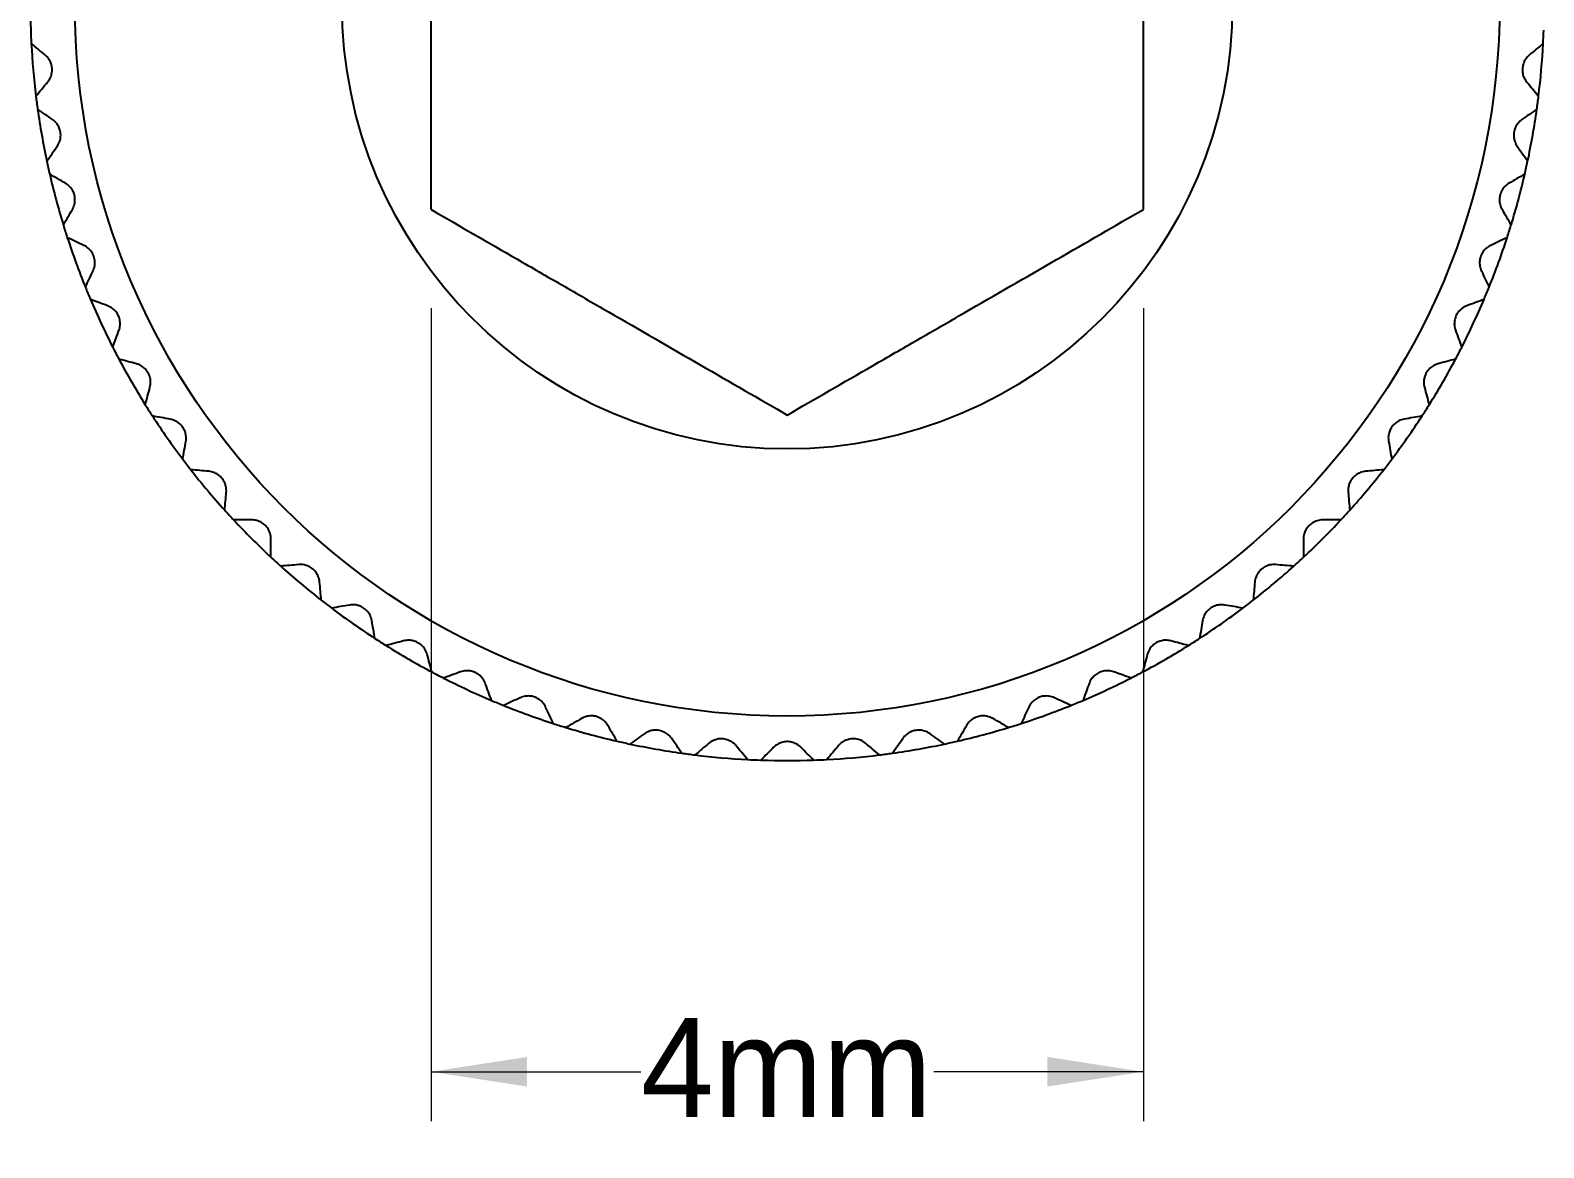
# Model space of a CAD drawing. Header units: millimetres. Extents: x 1.1 to 47.7, y 1.1 to 36.6.
# Drawn here: x 6.43 to 14.92, y 10.35 to 16.63 of the extents above; entities that cross this region are included whole.
import ezdxf

# ---------------------------------------------------------------- set-up
doc = ezdxf.new("R2010")
doc.units = ezdxf.units.MM
doc.header["$LTSCALE"] = 0.17487
doc.linetypes.add('SLD-Solid', pattern=[0])
doc.styles.add('SLDTEXTSTYLE0', font='ARIAL.TTF', dxfattribs={"width": 0.948})
doc.dimstyles.new('SLDDIMSTYLE0', dxfattribs={"dimtxt": 0.538946, "dimasz": 0.538946, "dimexe": 0, "dimexo": 0.0625, "dimgap": 0.134737, "dimtad": 0, "dimtih": 1, "dimtoh": 1, "dimdec": 3, "dimrnd": 1e-09, "dimzin": 12, "dimdsep": 46, "dimtxsty": 'SLDTEXTSTYLE0', "dimsah": 1, "dimcen": 0.09, "dimadec": 0, "dimazin": 3, "dimtfac": 1, "dimtdec": 3, "dimtmove": 0, "dimatfit": 0, "dimfxl": 0, "dimfrac": 2, "dimtolj": 1, "dimtzin": 12, "dimarcsym": 0})

# ---------------------------------------------------------------- blocks, each defined once
blk = doc.blocks.new('_D')
at = {"color": 7, "linetype": 'SLD-Solid', "lineweight": 0}
for p, q in [((8.6761, 15.064), (8.6761, 10.4984)), ((12.6761, 15.064), (12.6761, 10.4984)), ((8.6761, 10.776), (9.8544, 10.776)), ((12.6761, 10.776), (11.4995, 10.776))]:
    blk.add_line(p, q, dxfattribs=at)
at = {"color": 7, "linetype": 'SLD-Solid', "lineweight": 18}
for points in [[(8.6761, 10.776), (9.215, 10.6931), (9.215, 10.859)], [(12.6761, 10.776), (12.1371, 10.859), (12.1371, 10.6931)]]:
    blk.add_solid(points, dxfattribs=at)
at = {"color": 7, "linetype": 'SLD-Solid', "lineweight": 18, "insert": (9.8544, 11.0779), "char_height": 0.55521, "attachment_point": 1, "style": 'SLDTEXTSTYLE0'}
blk.add_mtext('4mm', dxfattribs=at)

msp = doc.modelspace()

# ---------------------------------------------------------------- linework, layer by layer
at = {"color": 7, "linetype": 'SLD-Solid', "lineweight": 25}
for radius in [4, 2.5]:
    msp.add_circle((10.6761, 16.7739), radius, dxfattribs=at)
for start, end in [(178, 182), (182, 183), (357, 358), (183, 187), (353, 357), (187, 188), (352, 353), (188, 192), (348, 352), (192, 193), (347, 348), (193, 197), (343, 347), (197, 198), (342, 343), (198, 202), (338, 342), (202, 203), (337, 338), (203, 207), (333, 337), (207, 208), (332, 333), (208, 212), (328, 332), (212, 213), (213, 217), (323, 327), (327, 328), (217, 218), (322, 323), (218, 222), (318, 322), (222, 223), (223, 227), (313, 317), (317, 318), (227, 228), (228, 232), (308, 312), (312, 313), (232, 233), (233, 237), (303, 307), (307, 308), (237, 238), (302, 303), (238, 242), (298, 302), (242, 243), (297, 298), (243, 247), (293, 297), (247, 248), (248, 252), (288, 292), (292, 293), (252, 253), (253, 257), (283, 287), (287, 288), (257, 258), (258, 262), (278, 282), (282, 283), (262, 263), (263, 267), (267, 268), (268, 272), (272, 273), (273, 277), (277, 278)]:
    msp.add_arc((10.6761, 16.7739), 4.25, start, end, dxfattribs=at)
for points, knots in [([(8.6761, 15.6192), (8.6761, 15.7984), (8.6761, 15.987), (8.6761, 16.3723), (8.6761, 16.5717), (8.6761, 16.9774), (8.6761, 17.175), (8.6761, 17.562), (8.6761, 17.7499), (8.6761, 17.9286)], [0, 0, 0, 0, 0.25, 0.25, 0.5, 0.5, 0.75, 0.75, 1, 1, 1, 1]), ([(12.6761, 15.6192), (12.6761, 15.7984), (12.6761, 15.987), (12.6761, 16.3723), (12.6761, 16.5717), (12.6761, 16.9774), (12.6761, 17.175), (12.6761, 17.562), (12.6761, 17.7499), (12.6761, 17.9286)], [0, 0, 0, 0, 0.25, 0.25, 0.5, 0.5, 0.75, 0.75, 1, 1, 1, 1]), ([(6.5233, 16.334), (6.5297, 16.3417), (6.5355, 16.3508), (6.5399, 16.3611), (6.5434, 16.3693), (6.546, 16.3784), (6.5474, 16.3879), (6.5488, 16.3975), (6.5489, 16.4078), (6.5475, 16.4176), (6.5464, 16.4262), (6.5442, 16.4346), (6.5412, 16.4423), (6.5381, 16.4502), (6.5342, 16.4576), (6.5298, 16.4641), (6.524, 16.4726), (6.5172, 16.4799), (6.51, 16.4859)], [0.0000003188, 0.0000003188, 0.0000003188, 0.0000003188, 0.000037434, 0.000037434, 0.000037434, 0.0000670529, 0.0000670529, 0.0000670529, 0.000096978, 0.000096978, 0.000096978, 0.0001227842, 0.0001227842, 0.0001227842, 0.0001490688, 0.0001490688, 0.0001490688, 0.0001836214, 0.0001836214, 0.0001836214, 0.0001836214]), ([(14.8422, 16.4859), (14.8345, 16.4795), (14.8272, 16.4715), (14.8211, 16.4622), (14.8163, 16.4547), (14.8121, 16.4462), (14.809, 16.4371), (14.806, 16.4279), (14.8041, 16.4178), (14.8037, 16.4078), (14.8034, 16.3992), (14.8041, 16.3905), (14.8057, 16.3824), (14.8073, 16.3741), (14.8099, 16.3662), (14.8132, 16.359), (14.8174, 16.3496), (14.8228, 16.3412), (14.8289, 16.334)], [0.0000003181, 0.0000003181, 0.0000003181, 0.0000003181, 0.0000374338, 0.0000374338, 0.0000374338, 0.0000670526, 0.0000670526, 0.0000670526, 0.0000969776, 0.0000969776, 0.0000969776, 0.0001227839, 0.0001227839, 0.0001227839, 0.0001490685, 0.0001490685, 0.0001490685, 0.0001836207, 0.0001836207, 0.0001836207, 0.0001836207]), ([(6.5774, 15.9738), (6.5832, 15.982), (6.5881, 15.9916), (6.5916, 16.0022), (6.5944, 16.0106), (6.5962, 16.02), (6.5967, 16.0296), (6.5973, 16.0392), (6.5965, 16.0495), (6.5943, 16.0592), (6.5924, 16.0676), (6.5895, 16.0758), (6.5858, 16.0832), (6.5821, 16.0908), (6.5775, 16.0978), (6.5725, 16.1039), (6.566, 16.1119), (6.5586, 16.1186), (6.5509, 16.1239)], [0.000000298, 0.000000298, 0.000000298, 0.000000298, 0.0000374272, 0.0000374272, 0.0000374272, 0.0000670438, 0.0000670438, 0.0000670438, 0.0000969665, 0.0000969665, 0.0000969665, 0.000122772, 0.000122772, 0.000122772, 0.0001490577, 0.0001490577, 0.0001490577, 0.0001836002, 0.0001836002, 0.0001836002, 0.0001836002]), ([(14.8012, 16.1239), (14.793, 16.1182), (14.7851, 16.1109), (14.7782, 16.1021), (14.7727, 16.0951), (14.7678, 16.087), (14.764, 16.0781), (14.7601, 16.0692), (14.7574, 16.0593), (14.7561, 16.0495), (14.755, 16.0409), (14.755, 16.0322), (14.7559, 16.024), (14.7568, 16.0155), (14.7587, 16.0074), (14.7613, 16), (14.7647, 15.9903), (14.7694, 15.9814), (14.7747, 15.9738)], [0.0000002975, 0.0000002975, 0.0000002975, 0.0000002975, 0.000037427, 0.000037427, 0.000037427, 0.0000670436, 0.0000670436, 0.0000670436, 0.0000969662, 0.0000969662, 0.0000969662, 0.0001227717, 0.0001227717, 0.0001227717, 0.0001490574, 0.0001490574, 0.0001490574, 0.0001835997, 0.0001835997, 0.0001835997, 0.0001835997]), ([(6.6627, 15.6196), (6.6678, 15.6283), (6.6719, 15.6382), (6.6744, 15.6491), (6.6764, 15.6578), (6.6774, 15.6672), (6.6771, 15.6769), (6.6768, 15.6865), (6.6751, 15.6967), (6.6721, 15.7061), (6.6695, 15.7143), (6.6659, 15.7223), (6.6616, 15.7294), (6.6572, 15.7366), (6.6521, 15.7431), (6.6466, 15.7488), (6.6393, 15.7562), (6.6314, 15.7622), (6.6233, 15.7669)], [0.0000002818, 0.0000002818, 0.0000002818, 0.0000002818, 0.0000374219, 0.0000374219, 0.0000374219, 0.0000670368, 0.0000670368, 0.0000670368, 0.0000969576, 0.0000969576, 0.0000969576, 0.0001227625, 0.0001227625, 0.0001227625, 0.000149049, 0.000149049, 0.000149049, 0.0001835837, 0.0001835837, 0.0001835837, 0.0001835837]), ([(14.7289, 15.7669), (14.7202, 15.7619), (14.7116, 15.7553), (14.704, 15.7471), (14.6979, 15.7406), (14.6923, 15.7329), (14.6878, 15.7245), (14.6832, 15.7159), (14.6796, 15.7063), (14.6775, 15.6966), (14.6756, 15.6882), (14.6748, 15.6795), (14.675, 15.6712), (14.6752, 15.6628), (14.6763, 15.6545), (14.6783, 15.6469), (14.6808, 15.6369), (14.6847, 15.6277), (14.6894, 15.6196)], [0.0000002815, 0.0000002815, 0.0000002815, 0.0000002815, 0.0000374218, 0.0000374218, 0.0000374218, 0.0000670366, 0.0000670366, 0.0000670366, 0.0000969574, 0.0000969574, 0.0000969574, 0.0001227623, 0.0001227623, 0.0001227623, 0.0001490488, 0.0001490488, 0.0001490488, 0.0001835833, 0.0001835833, 0.0001835833, 0.0001835833]), ([(8.6761, 15.6192), (8.8323, 15.529), (8.9921, 15.4367), (9.2404, 15.2934), (9.3246, 15.2448), (9.4965, 15.1455), (9.5851, 15.0944), (9.847, 14.9432), (10.0186, 14.8441), (10.357, 14.6487), (10.5189, 14.5552), (10.6761, 14.4645)], [0, 0, 0, 0, 0.25, 0.25, 0.375, 0.375, 0.5, 0.5, 0.75, 0.75, 1, 1, 1, 1]), ([(10.6761, 14.4645), (10.8323, 14.5547), (10.9921, 14.647), (11.2404, 14.7903), (11.3246, 14.8389), (11.4965, 14.9382), (11.5851, 14.9893), (11.847, 15.1405), (12.0186, 15.2396), (12.357, 15.435), (12.5189, 15.5284), (12.6761, 15.6192)], [0, 0, 0, 0, 0.25, 0.25, 0.375, 0.375, 0.5, 0.5, 0.75, 0.75, 1, 1, 1, 1]), ([(6.7786, 15.2742), (6.7829, 15.2833), (6.7861, 15.2936), (6.7877, 15.3046), (6.7889, 15.3134), (6.7891, 15.323), (6.788, 15.3325), (6.7868, 15.3421), (6.7842, 15.3521), (6.7804, 15.3612), (6.7771, 15.3692), (6.7728, 15.3768), (6.7679, 15.3835), (6.7629, 15.3903), (6.7572, 15.3964), (6.7512, 15.4015), (6.7434, 15.4082), (6.735, 15.4135), (6.7265, 15.4175)], [0.0000002693, 0.0000002693, 0.0000002693, 0.0000002693, 0.0000374178, 0.0000374178, 0.0000374178, 0.0000670313, 0.0000670313, 0.0000670313, 0.0000969506, 0.0000969506, 0.0000969506, 0.000122755, 0.000122755, 0.000122755, 0.0001490422, 0.0001490422, 0.0001490422, 0.0001835708, 0.0001835708, 0.0001835708, 0.0001835708]), ([(14.6257, 15.4175), (14.6166, 15.4132), (14.6075, 15.4074), (14.5992, 15.4), (14.5926, 15.394), (14.5863, 15.3869), (14.581, 15.3788), (14.5757, 15.3707), (14.5713, 15.3614), (14.5683, 15.352), (14.5658, 15.3438), (14.5642, 15.3352), (14.5637, 15.3269), (14.5631, 15.3184), (14.5636, 15.3101), (14.5648, 15.3024), (14.5665, 15.2922), (14.5696, 15.2827), (14.5735, 15.2742)], [0.000000269, 0.000000269, 0.000000269, 0.000000269, 0.0000374177, 0.0000374177, 0.0000374177, 0.0000670312, 0.0000670312, 0.0000670312, 0.0000969505, 0.0000969505, 0.0000969505, 0.0001227549, 0.0001227549, 0.0001227549, 0.0001490421, 0.0001490421, 0.0001490421, 0.0001835706, 0.0001835706, 0.0001835706, 0.0001835706]), ([(6.9242, 14.9402), (6.9276, 14.9497), (6.9299, 14.9602), (6.9305, 14.9713), (6.931, 14.9802), (6.9303, 14.9897), (6.9284, 14.9991), (6.9264, 15.0086), (6.923, 15.0183), (6.9184, 15.0271), (6.9144, 15.0347), (6.9094, 15.0419), (6.904, 15.0481), (6.8984, 15.0545), (6.8922, 15.06), (6.8858, 15.0646), (6.8774, 15.0707), (6.8685, 15.0752), (6.8597, 15.0784)], [0.0000002597, 0.0000002597, 0.0000002597, 0.0000002597, 0.0000374147, 0.0000374147, 0.0000374147, 0.0000670271, 0.0000670271, 0.0000670271, 0.0000969453, 0.0000969453, 0.0000969453, 0.0001227494, 0.0001227494, 0.0001227494, 0.000149037, 0.000149037, 0.000149037, 0.000183561, 0.000183561, 0.000183561, 0.000183561]), ([(14.4924, 15.0784), (14.483, 15.075), (14.4734, 15.07), (14.4645, 15.0633), (14.4574, 15.0579), (14.4505, 15.0513), (14.4446, 15.0438), (14.4386, 15.0362), (14.4334, 15.0273), (14.4296, 15.0181), (14.4263, 15.0102), (14.424, 15.0018), (14.4227, 14.9936), (14.4215, 14.9852), (14.4212, 14.9769), (14.4218, 14.969), (14.4226, 14.9587), (14.4248, 14.949), (14.428, 14.9402)], [0.0000002595, 0.0000002595, 0.0000002595, 0.0000002595, 0.0000374146, 0.0000374146, 0.0000374146, 0.000067027, 0.000067027, 0.000067027, 0.0000969452, 0.0000969452, 0.0000969452, 0.0001227493, 0.0001227493, 0.0001227493, 0.0001490369, 0.0001490369, 0.0001490369, 0.0001835609, 0.0001835609, 0.0001835609, 0.0001835609]), ([(7.0982, 14.6202), (7.1009, 14.6299), (7.1022, 14.6406), (7.1019, 14.6517), (7.1016, 14.6606), (7.1001, 14.67), (7.0973, 14.6793), (7.0945, 14.6885), (7.0903, 14.6979), (7.0849, 14.7062), (7.0803, 14.7135), (7.0747, 14.7202), (7.0687, 14.7259), (7.0626, 14.7318), (7.0559, 14.7368), (7.0492, 14.7408), (7.0403, 14.7461), (7.0311, 14.7498), (7.022, 14.7522)], [0.0000002526, 0.0000002526, 0.0000002526, 0.0000002526, 0.0000374124, 0.0000374124, 0.0000374124, 0.000067024, 0.000067024, 0.000067024, 0.0000969414, 0.0000969414, 0.0000969414, 0.0001227452, 0.0001227452, 0.0001227452, 0.0001490332, 0.0001490332, 0.0001490332, 0.0001835538, 0.0001835538, 0.0001835538, 0.0001835538]), ([(14.3301, 14.7522), (14.3204, 14.7496), (14.3105, 14.7455), (14.301, 14.7396), (14.2934, 14.7349), (14.286, 14.7289), (14.2794, 14.7219), (14.2728, 14.7149), (14.2669, 14.7065), (14.2623, 14.6977), (14.2583, 14.69), (14.2553, 14.6818), (14.2533, 14.6738), (14.2513, 14.6656), (14.2503, 14.6573), (14.2502, 14.6494), (14.2501, 14.6391), (14.2515, 14.6292), (14.2539, 14.6202)], [0.0000002524, 0.0000002524, 0.0000002524, 0.0000002524, 0.0000374123, 0.0000374123, 0.0000374123, 0.000067024, 0.000067024, 0.000067024, 0.0000969413, 0.0000969413, 0.0000969413, 0.0001227451, 0.0001227451, 0.0001227451, 0.0001490332, 0.0001490332, 0.0001490332, 0.0001835537, 0.0001835537, 0.0001835537, 0.0001835537]), ([(7.2996, 14.3166), (7.3013, 14.3265), (7.3018, 14.3372), (7.3004, 14.3483), (7.2993, 14.3572), (7.2971, 14.3664), (7.2935, 14.3753), (7.2899, 14.3843), (7.2848, 14.3932), (7.2788, 14.4011), (7.2735, 14.4079), (7.2674, 14.4141), (7.2609, 14.4193), (7.2543, 14.4246), (7.2473, 14.429), (7.2402, 14.4324), (7.2309, 14.4369), (7.2213, 14.4398), (7.2121, 14.4415)], [0.0000002477, 0.0000002477, 0.0000002477, 0.0000002477, 0.0000374108, 0.0000374108, 0.0000374108, 0.0000670219, 0.0000670219, 0.0000670219, 0.0000969387, 0.0000969387, 0.0000969387, 0.0001227423, 0.0001227423, 0.0001227423, 0.0001490306, 0.0001490306, 0.0001490306, 0.0001835488, 0.0001835488, 0.0001835488, 0.0001835488]), ([(14.14, 14.4415), (14.1301, 14.4397), (14.1199, 14.4365), (14.1099, 14.4314), (14.102, 14.4274), (14.0941, 14.4221), (14.0869, 14.4157), (14.0797, 14.4092), (14.073, 14.4014), (14.0677, 14.393), (14.0631, 14.3857), (14.0593, 14.3779), (14.0567, 14.37), (14.0539, 14.362), (14.0522, 14.3538), (14.0515, 14.346), (14.0504, 14.3357), (14.0509, 14.3258), (14.0526, 14.3166)], [0.0000002476, 0.0000002476, 0.0000002476, 0.0000002476, 0.0000374107, 0.0000374107, 0.0000374107, 0.0000670219, 0.0000670219, 0.0000670219, 0.0000969387, 0.0000969387, 0.0000969387, 0.0001227423, 0.0001227423, 0.0001227423, 0.0001490306, 0.0001490306, 0.0001490306, 0.0001835488, 0.0001835488, 0.0001835488, 0.0001835488]), ([(7.5266, 14.0316), (7.5275, 14.0416), (7.527, 14.0524), (7.5247, 14.0633), (7.5228, 14.072), (7.5198, 14.0811), (7.5154, 14.0896), (7.5111, 14.0983), (7.5052, 14.1067), (7.4985, 14.114), (7.4927, 14.1204), (7.486, 14.126), (7.4791, 14.1306), (7.4721, 14.1353), (7.4647, 14.1391), (7.4573, 14.1419), (7.4477, 14.1455), (7.4379, 14.1476), (7.4286, 14.1484)], [0.0000002449, 0.0000002449, 0.0000002449, 0.0000002449, 0.0000374098, 0.0000374098, 0.0000374098, 0.0000670207, 0.0000670207, 0.0000670207, 0.0000969371, 0.0000969371, 0.0000969371, 0.0001227407, 0.0001227407, 0.0001227407, 0.0001490291, 0.0001490291, 0.0001490291, 0.0001835459, 0.0001835459, 0.0001835459, 0.0001835459]), ([(13.9236, 14.1484), (13.9136, 14.1476), (13.903, 14.1452), (13.8927, 14.141), (13.8844, 14.1377), (13.8761, 14.1331), (13.8684, 14.1274), (13.8606, 14.1216), (13.8533, 14.1144), (13.8473, 14.1065), (13.842, 14.0996), (13.8376, 14.0921), (13.8343, 14.0845), (13.8309, 14.0768), (13.8285, 14.0688), (13.827, 14.0611), (13.8251, 14.0509), (13.8247, 14.041), (13.8256, 14.0316)], [0.0000002448, 0.0000002448, 0.0000002448, 0.0000002448, 0.0000374098, 0.0000374098, 0.0000374098, 0.0000670206, 0.0000670206, 0.0000670206, 0.0000969371, 0.0000969371, 0.0000969371, 0.0001227406, 0.0001227406, 0.0001227406, 0.000149029, 0.000149029, 0.000149029, 0.0001835459, 0.0001835459, 0.0001835459, 0.0001835459]), ([(7.7776, 13.7676), (7.7776, 13.7776), (7.7762, 13.7883), (7.7729, 13.799), (7.7703, 13.8075), (7.7665, 13.8162), (7.7614, 13.8244), (7.7563, 13.8326), (7.7498, 13.8405), (7.7424, 13.8472), (7.7361, 13.853), (7.7289, 13.8581), (7.7217, 13.8621), (7.7143, 13.8661), (7.7065, 13.8692), (7.6989, 13.8714), (7.689, 13.8742), (7.6791, 13.8754), (7.6698, 13.8754)], [0.0000002439, 0.0000002439, 0.0000002439, 0.0000002439, 0.0000374095, 0.0000374095, 0.0000374095, 0.0000670202, 0.0000670202, 0.0000670202, 0.0000969366, 0.0000969366, 0.0000969366, 0.0001227401, 0.0001227401, 0.0001227401, 0.0001490286, 0.0001490286, 0.0001490286, 0.000183545, 0.000183545, 0.000183545, 0.000183545]), ([(13.6824, 13.8754), (13.6723, 13.8754), (13.6616, 13.874), (13.651, 13.8707), (13.6425, 13.8681), (13.6337, 13.8643), (13.6256, 13.8592), (13.6173, 13.8541), (13.6094, 13.8476), (13.6027, 13.8402), (13.5969, 13.8339), (13.5919, 13.8268), (13.5879, 13.8195), (13.5838, 13.8121), (13.5807, 13.8043), (13.5786, 13.7968), (13.5758, 13.7868), (13.5746, 13.7769), (13.5746, 13.7676)], [0.0000002439, 0.0000002439, 0.0000002439, 0.0000002439, 0.0000374095, 0.0000374095, 0.0000374095, 0.0000670202, 0.0000670202, 0.0000670202, 0.0000969366, 0.0000969366, 0.0000969366, 0.0001227401, 0.0001227401, 0.0001227401, 0.0001490286, 0.0001490286, 0.0001490286, 0.000183545, 0.000183545, 0.000183545, 0.000183545]), ([(8.0506, 13.5264), (8.0497, 13.5364), (8.0474, 13.5469), (8.0432, 13.5573), (8.0399, 13.5655), (8.0353, 13.5739), (8.0296, 13.5816), (8.0238, 13.5893), (8.0166, 13.5967), (8.0087, 13.6027), (8.0018, 13.6079), (7.9943, 13.6123), (7.9867, 13.6157), (7.979, 13.6191), (7.971, 13.6215), (7.9632, 13.6229), (7.9531, 13.6249), (7.9431, 13.6252), (7.9338, 13.6244)], [0.0000002448, 0.0000002448, 0.0000002448, 0.0000002448, 0.0000374098, 0.0000374098, 0.0000374098, 0.0000670206, 0.0000670206, 0.0000670206, 0.0000969371, 0.0000969371, 0.0000969371, 0.0001227406, 0.0001227406, 0.0001227406, 0.000149029, 0.000149029, 0.000149029, 0.0001835459, 0.0001835459, 0.0001835459, 0.0001835459]), ([(13.4183, 13.6244), (13.4083, 13.6253), (13.3975, 13.6248), (13.3866, 13.6225), (13.3779, 13.6206), (13.3689, 13.6176), (13.3603, 13.6132), (13.3517, 13.6089), (13.3432, 13.6031), (13.3359, 13.5963), (13.3296, 13.5905), (13.3239, 13.5838), (13.3193, 13.577), (13.3146, 13.5699), (13.3109, 13.5625), (13.3081, 13.5551), (13.3044, 13.5455), (13.3023, 13.5357), (13.3015, 13.5264)], [0.0000002449, 0.0000002449, 0.0000002449, 0.0000002449, 0.0000374098, 0.0000374098, 0.0000374098, 0.0000670207, 0.0000670207, 0.0000670207, 0.0000969371, 0.0000969371, 0.0000969371, 0.0001227407, 0.0001227407, 0.0001227407, 0.0001490291, 0.0001490291, 0.0001490291, 0.0001835459, 0.0001835459, 0.0001835459, 0.0001835459]), ([(8.3437, 13.3099), (8.3419, 13.3198), (8.3386, 13.3301), (8.3336, 13.3401), (8.3296, 13.348), (8.3243, 13.3559), (8.3179, 13.3631), (8.3114, 13.3703), (8.3036, 13.3769), (8.2952, 13.3823), (8.2879, 13.3869), (8.28, 13.3906), (8.2722, 13.3933), (8.2642, 13.396), (8.256, 13.3977), (8.2482, 13.3985), (8.2379, 13.3995), (8.228, 13.399), (8.2187, 13.3974)], [0.0000002476, 0.0000002476, 0.0000002476, 0.0000002476, 0.0000374107, 0.0000374107, 0.0000374107, 0.0000670219, 0.0000670219, 0.0000670219, 0.0000969387, 0.0000969387, 0.0000969387, 0.0001227423, 0.0001227423, 0.0001227423, 0.0001490306, 0.0001490306, 0.0001490306, 0.0001835488, 0.0001835488, 0.0001835488, 0.0001835488]), ([(13.1334, 13.3974), (13.1235, 13.3991), (13.1127, 13.3996), (13.1016, 13.3982), (13.0928, 13.3972), (13.0836, 13.3949), (13.0746, 13.3913), (13.0656, 13.3877), (13.0567, 13.3827), (13.0488, 13.3766), (13.042, 13.3713), (13.0358, 13.3652), (13.0306, 13.3587), (13.0253, 13.3521), (13.0209, 13.3451), (13.0175, 13.338), (13.013, 13.3287), (13.0101, 13.3191), (13.0085, 13.3099)], [0.0000002477, 0.0000002477, 0.0000002477, 0.0000002477, 0.0000374108, 0.0000374108, 0.0000374108, 0.0000670219, 0.0000670219, 0.0000670219, 0.0000969387, 0.0000969387, 0.0000969387, 0.0001227423, 0.0001227423, 0.0001227423, 0.0001490306, 0.0001490306, 0.0001490306, 0.0001835488, 0.0001835488, 0.0001835488, 0.0001835488]), ([(8.6544, 13.1198), (8.6518, 13.1295), (8.6477, 13.1395), (8.6418, 13.149), (8.6371, 13.1565), (8.6311, 13.1639), (8.6241, 13.1705), (8.617, 13.1771), (8.6087, 13.1831), (8.5999, 13.1877), (8.5922, 13.1916), (8.584, 13.1947), (8.576, 13.1966), (8.5678, 13.1986), (8.5595, 13.1996), (8.5516, 13.1997), (8.5413, 13.1999), (8.5314, 13.1985), (8.5224, 13.1961)], [0.0000002524, 0.0000002524, 0.0000002524, 0.0000002524, 0.0000374123, 0.0000374123, 0.0000374123, 0.000067024, 0.000067024, 0.000067024, 0.0000969413, 0.0000969413, 0.0000969413, 0.0001227451, 0.0001227451, 0.0001227451, 0.0001490332, 0.0001490332, 0.0001490332, 0.0001835537, 0.0001835537, 0.0001835537, 0.0001835537]), ([(12.8298, 13.1961), (12.8201, 13.1987), (12.8094, 13.2001), (12.7982, 13.1997), (12.7893, 13.1994), (12.7799, 13.1979), (12.7707, 13.1951), (12.7614, 13.1923), (12.7521, 13.1881), (12.7437, 13.1827), (12.7365, 13.1781), (12.7298, 13.1725), (12.724, 13.1665), (12.7182, 13.1604), (12.7132, 13.1538), (12.7092, 13.147), (12.7039, 13.1381), (12.7001, 13.1289), (12.6977, 13.1198)], [0.0000002526, 0.0000002526, 0.0000002526, 0.0000002526, 0.0000374124, 0.0000374124, 0.0000374124, 0.000067024, 0.000067024, 0.000067024, 0.0000969414, 0.0000969414, 0.0000969414, 0.0001227452, 0.0001227452, 0.0001227452, 0.0001490332, 0.0001490332, 0.0001490332, 0.0001835538, 0.0001835538, 0.0001835538, 0.0001835538]), ([(8.9806, 12.9575), (8.9772, 12.967), (8.9722, 12.9765), (8.9655, 12.9854), (8.9601, 12.9926), (8.9535, 12.9994), (8.946, 13.0054), (8.9384, 13.0114), (8.9295, 13.0166), (8.9203, 13.0204), (8.9124, 13.0236), (8.9039, 13.0259), (8.8958, 13.0272), (8.8874, 13.0285), (8.8791, 13.0288), (8.8712, 13.0282), (8.8609, 13.0274), (8.8512, 13.0252), (8.8424, 13.022)], [0.0000002595, 0.0000002595, 0.0000002595, 0.0000002595, 0.0000374146, 0.0000374146, 0.0000374146, 0.000067027, 0.000067027, 0.000067027, 0.0000969452, 0.0000969452, 0.0000969452, 0.0001227493, 0.0001227493, 0.0001227493, 0.0001490369, 0.0001490369, 0.0001490369, 0.0001835609, 0.0001835609, 0.0001835609, 0.0001835609]), ([(12.5097, 13.022), (12.5003, 13.0254), (12.4898, 13.0277), (12.4786, 13.0283), (12.4697, 13.0288), (12.4602, 13.0282), (12.4508, 13.0262), (12.4413, 13.0242), (12.4317, 13.0208), (12.4229, 13.0162), (12.4152, 13.0122), (12.4081, 13.0072), (12.4018, 13.0018), (12.3955, 12.9962), (12.3899, 12.99), (12.3853, 12.9836), (12.3793, 12.9752), (12.3747, 12.9663), (12.3715, 12.9575)], [0.0000002597, 0.0000002597, 0.0000002597, 0.0000002597, 0.0000374147, 0.0000374147, 0.0000374147, 0.0000670271, 0.0000670271, 0.0000670271, 0.0000969453, 0.0000969453, 0.0000969453, 0.0001227494, 0.0001227494, 0.0001227494, 0.000149037, 0.000149037, 0.000149037, 0.000183561, 0.000183561, 0.000183561, 0.000183561]), ([(9.3197, 12.8243), (9.3154, 12.8334), (9.3096, 12.8425), (9.3022, 12.8508), (9.2962, 12.8574), (9.289, 12.8637), (9.281, 12.8689), (9.2729, 12.8742), (9.2636, 12.8786), (9.2542, 12.8816), (9.2459, 12.8842), (9.2373, 12.8858), (9.2291, 12.8863), (9.2206, 12.8869), (9.2123, 12.8864), (9.2045, 12.8851), (9.1944, 12.8835), (9.1849, 12.8804), (9.1764, 12.8764)], [0.000000269, 0.000000269, 0.000000269, 0.000000269, 0.0000374177, 0.0000374177, 0.0000374177, 0.0000670312, 0.0000670312, 0.0000670312, 0.0000969505, 0.0000969505, 0.0000969505, 0.0001227549, 0.0001227549, 0.0001227549, 0.0001490421, 0.0001490421, 0.0001490421, 0.0001835706, 0.0001835706, 0.0001835706, 0.0001835706]), ([(12.1758, 12.8764), (12.1667, 12.8807), (12.1564, 12.8839), (12.1453, 12.8855), (12.1365, 12.8867), (12.127, 12.8869), (12.1174, 12.8858), (12.1078, 12.8846), (12.0979, 12.8821), (12.0887, 12.8782), (12.0808, 12.8749), (12.0732, 12.8706), (12.0665, 12.8657), (12.0597, 12.8607), (12.0536, 12.855), (12.0485, 12.849), (12.0417, 12.8412), (12.0364, 12.8328), (12.0325, 12.8243)], [0.0000002693, 0.0000002693, 0.0000002693, 0.0000002693, 0.0000374178, 0.0000374178, 0.0000374178, 0.0000670313, 0.0000670313, 0.0000670313, 0.0000969506, 0.0000969506, 0.0000969506, 0.000122755, 0.000122755, 0.000122755, 0.0001490422, 0.0001490422, 0.0001490422, 0.0001835708, 0.0001835708, 0.0001835708, 0.0001835708]), ([(9.6691, 12.7211), (9.664, 12.7298), (9.6575, 12.7383), (9.6493, 12.7459), (9.6428, 12.752), (9.6351, 12.7576), (9.6267, 12.7622), (9.6181, 12.7668), (9.6085, 12.7704), (9.5988, 12.7725), (9.5904, 12.7743), (9.5817, 12.7752), (9.5734, 12.775), (9.565, 12.7748), (9.5567, 12.7736), (9.5491, 12.7717), (9.5391, 12.7691), (9.5299, 12.7652), (9.5218, 12.7606)], [0.0000002815, 0.0000002815, 0.0000002815, 0.0000002815, 0.0000374218, 0.0000374218, 0.0000374218, 0.0000670366, 0.0000670366, 0.0000670366, 0.0000969574, 0.0000969574, 0.0000969574, 0.0001227623, 0.0001227623, 0.0001227623, 0.0001490488, 0.0001490488, 0.0001490488, 0.0001835833, 0.0001835833, 0.0001835833, 0.0001835833]), ([(11.8304, 12.7606), (11.8217, 12.7656), (11.8117, 12.7697), (11.8008, 12.7722), (11.7922, 12.7742), (11.7827, 12.7753), (11.7731, 12.775), (11.7634, 12.7747), (11.7533, 12.773), (11.7438, 12.7699), (11.7356, 12.7673), (11.7277, 12.7637), (11.7206, 12.7594), (11.7134, 12.755), (11.7068, 12.7499), (11.7012, 12.7444), (11.6938, 12.7372), (11.6878, 12.7292), (11.6831, 12.7211)], [0.0000002818, 0.0000002818, 0.0000002818, 0.0000002818, 0.0000374219, 0.0000374219, 0.0000374219, 0.0000670368, 0.0000670368, 0.0000670368, 0.0000969576, 0.0000969576, 0.0000969576, 0.0001227625, 0.0001227625, 0.0001227625, 0.000149049, 0.000149049, 0.000149049, 0.0001835837, 0.0001835837, 0.0001835837, 0.0001835837]), ([(10.0261, 12.6487), (10.0204, 12.657), (10.0131, 12.6649), (10.0043, 12.6718), (9.9973, 12.6773), (9.9891, 12.6822), (9.9803, 12.686), (9.9714, 12.6898), (9.9615, 12.6926), (9.9517, 12.6938), (9.9431, 12.6949), (9.9344, 12.695), (9.9261, 12.6941), (9.9177, 12.6932), (9.9096, 12.6913), (9.9022, 12.6887), (9.8924, 12.6853), (9.8836, 12.6806), (9.8759, 12.6752)], [0.0000002975, 0.0000002975, 0.0000002975, 0.0000002975, 0.000037427, 0.000037427, 0.000037427, 0.0000670436, 0.0000670436, 0.0000670436, 0.0000969662, 0.0000969662, 0.0000969662, 0.0001227717, 0.0001227717, 0.0001227717, 0.0001490574, 0.0001490574, 0.0001490574, 0.0001835997, 0.0001835997, 0.0001835997, 0.0001835997]), ([(11.4762, 12.6752), (11.468, 12.681), (11.4584, 12.6859), (11.4478, 12.6894), (11.4393, 12.6922), (11.43, 12.694), (11.4204, 12.6946), (11.4107, 12.6951), (11.4005, 12.6943), (11.3908, 12.6921), (11.3824, 12.6902), (11.3742, 12.6873), (11.3667, 12.6836), (11.3591, 12.6799), (11.3522, 12.6754), (11.3461, 12.6704), (11.3381, 12.6638), (11.3314, 12.6564), (11.326, 12.6487)], [0.000000298, 0.000000298, 0.000000298, 0.000000298, 0.0000374272, 0.0000374272, 0.0000374272, 0.0000670438, 0.0000670438, 0.0000670438, 0.0000969665, 0.0000969665, 0.0000969665, 0.000122772, 0.000122772, 0.000122772, 0.0001490577, 0.0001490577, 0.0001490577, 0.0001836002, 0.0001836002, 0.0001836002, 0.0001836002]), ([(10.3881, 12.6078), (10.3817, 12.6155), (10.3737, 12.6228), (10.3644, 12.6288), (10.3569, 12.6337), (10.3484, 12.6379), (10.3392, 12.6409), (10.33, 12.6439), (10.3199, 12.6458), (10.31, 12.6462), (10.3014, 12.6466), (10.2927, 12.6459), (10.2846, 12.6443), (10.2763, 12.6426), (10.2684, 12.64), (10.2612, 12.6368), (10.2518, 12.6325), (10.2434, 12.6271), (10.2362, 12.6211)], [0.0000003181, 0.0000003181, 0.0000003181, 0.0000003181, 0.0000374338, 0.0000374338, 0.0000374338, 0.0000670526, 0.0000670526, 0.0000670526, 0.0000969776, 0.0000969776, 0.0000969776, 0.0001227839, 0.0001227839, 0.0001227839, 0.0001490685, 0.0001490685, 0.0001490685, 0.0001836207, 0.0001836207, 0.0001836207, 0.0001836207]), ([(10.7523, 12.5986), (10.7452, 12.6057), (10.7367, 12.6122), (10.7268, 12.6174), (10.719, 12.6216), (10.7101, 12.6251), (10.7007, 12.6273), (10.6913, 12.6295), (10.6811, 12.6305), (10.6712, 12.63), (10.6626, 12.6296), (10.654, 12.6282), (10.646, 12.6259), (10.6379, 12.6235), (10.6302, 12.6202), (10.6234, 12.6164), (10.6143, 12.6113), (10.6065, 12.6052), (10.5998, 12.5986)], [0.0000003454, 0.0000003454, 0.0000003454, 0.0000003454, 0.0000374427, 0.0000374427, 0.0000374427, 0.0000670645, 0.0000670645, 0.0000670645, 0.0000969927, 0.0000969927, 0.0000969927, 0.0001228, 0.0001228, 0.0001228, 0.0001490832, 0.0001490832, 0.0001490832, 0.0001836486, 0.0001836486, 0.0001836486, 0.0001836486]), ([(11.1159, 12.6211), (11.1082, 12.6275), (11.0991, 12.6333), (11.0889, 12.6377), (11.0807, 12.6412), (11.0716, 12.6438), (11.062, 12.6452), (11.0525, 12.6466), (11.0422, 12.6467), (11.0323, 12.6454), (11.0238, 12.6442), (11.0154, 12.642), (11.0076, 12.639), (10.9997, 12.636), (10.9924, 12.632), (10.9859, 12.6276), (10.9774, 12.6218), (10.97, 12.615), (10.964, 12.6078)], [0.0000003188, 0.0000003188, 0.0000003188, 0.0000003188, 0.000037434, 0.000037434, 0.000037434, 0.0000670529, 0.0000670529, 0.0000670529, 0.000096978, 0.000096978, 0.000096978, 0.0001227842, 0.0001227842, 0.0001227842, 0.0001490688, 0.0001490688, 0.0001490688, 0.0001836214, 0.0001836214, 0.0001836214, 0.0001836214])]:
    msp.add_open_spline(points, degree=3, knots=knots, dxfattribs=at)
for points in [[(6.51, 16.4859), (6.4839, 16.5078), (6.4579, 16.5297), (6.4319, 16.5515)], [(14.9202, 16.5515), (14.8943, 16.5297), (14.8683, 16.5078), (14.8422, 16.4859)], [(6.4577, 16.2559), (6.4795, 16.2819), (6.5014, 16.3079), (6.5233, 16.334)], [(14.8289, 16.334), (14.8508, 16.3079), (14.8726, 16.2819), (14.8944, 16.2559)], [(6.5509, 16.1239), (6.523, 16.1435), (6.4952, 16.163), (6.4674, 16.1824)], [(14.8847, 16.1824), (14.857, 16.163), (14.8291, 16.1435), (14.8012, 16.1239)], [(6.5189, 15.8903), (6.5384, 15.918), (6.5579, 15.9459), (6.5774, 15.9738)], [(14.7747, 15.9738), (14.7943, 15.9459), (14.8138, 15.918), (14.8332, 15.8903)], [(6.6233, 15.7669), (6.5938, 15.7839), (6.5643, 15.8009), (6.535, 15.8178)], [(14.8171, 15.8178), (14.7878, 15.8009), (14.7584, 15.7839), (14.7289, 15.7669)], [(6.6118, 15.5313), (6.6287, 15.5607), (6.6457, 15.5901), (6.6627, 15.6196)], [(14.6894, 15.6196), (14.7064, 15.5901), (14.7234, 15.5607), (14.7404, 15.5313)], [(6.7265, 15.4175), (6.6956, 15.4319), (6.6648, 15.4462), (6.6341, 15.4606)], [(14.7181, 15.4606), (14.6873, 15.4462), (14.6566, 15.4319), (14.6257, 15.4175)], [(6.7355, 15.1818), (6.7499, 15.2125), (6.7642, 15.2433), (6.7786, 15.2742)], [(14.5735, 15.2742), (14.5879, 15.2433), (14.6023, 15.2125), (14.6166, 15.1818)], [(6.8597, 15.0784), (6.8277, 15.0901), (6.7958, 15.1017), (6.7639, 15.1133)], [(14.5882, 15.1133), (14.5564, 15.1017), (14.5244, 15.0901), (14.4924, 15.0784)], [(6.8893, 14.8444), (6.9009, 14.8763), (6.9125, 14.9082), (6.9242, 14.9402)], [(14.428, 14.9402), (14.4396, 14.9082), (14.4513, 14.8763), (14.4628, 14.8444)], [(7.022, 14.7522), (6.9891, 14.7611), (6.9563, 14.7699), (6.9235, 14.7786)], [(14.4286, 14.7786), (14.3959, 14.7699), (14.363, 14.7611), (14.3301, 14.7522)], [(7.0719, 14.5217), (7.0806, 14.5545), (7.0894, 14.5873), (7.0982, 14.6202)], [(14.2539, 14.6202), (14.2627, 14.5873), (14.2715, 14.5545), (14.2803, 14.5217)], [(7.2121, 14.4415), (7.1786, 14.4474), (7.1451, 14.4533), (7.1117, 14.4592)], [(14.2404, 14.4592), (14.207, 14.4533), (14.1736, 14.4474), (14.14, 14.4415)], [(7.2819, 14.2162), (7.2878, 14.2495), (7.2937, 14.283), (7.2996, 14.3166)], [(14.0526, 14.3166), (14.0585, 14.283), (14.0644, 14.2495), (14.0703, 14.2162)], [(7.4286, 14.1484), (7.3946, 14.1514), (7.3608, 14.1544), (7.327, 14.1573)], [(14.0251, 14.1573), (13.9914, 14.1544), (13.9575, 14.1514), (13.9236, 14.1484)], [(7.5177, 13.9301), (7.5207, 13.9638), (7.5236, 13.9977), (7.5266, 14.0316)], [(13.8256, 14.0316), (13.8285, 13.9977), (13.8315, 13.9638), (13.8344, 13.9301)], [(7.6698, 13.8754), (7.6357, 13.8754), (7.6017, 13.8754), (7.5678, 13.8754)], [(13.7843, 13.8754), (13.7504, 13.8754), (13.7165, 13.8754), (13.6824, 13.8754)], [(7.7776, 13.6656), (7.7776, 13.6995), (7.7776, 13.7335), (7.7776, 13.7676)], [(13.5746, 13.7676), (13.5746, 13.7335), (13.5746, 13.6995), (13.5746, 13.6656)], [(7.9338, 13.6244), (7.8999, 13.6214), (7.866, 13.6185), (7.8323, 13.6155)], [(13.5199, 13.6155), (13.4861, 13.6185), (13.4523, 13.6214), (13.4183, 13.6244)], [(8.0595, 13.4248), (8.0566, 13.4586), (8.0536, 13.4924), (8.0506, 13.5264)], [(13.3015, 13.5264), (13.2985, 13.4924), (13.2956, 13.4586), (13.2926, 13.4248)], [(8.2187, 13.3974), (8.1852, 13.3915), (8.1517, 13.3856), (8.1184, 13.3797)], [(13.2338, 13.3797), (13.2004, 13.3856), (13.1669, 13.3915), (13.1334, 13.3974)], [(8.3614, 13.2095), (8.3555, 13.2429), (8.3496, 13.2764), (8.3437, 13.3099)], [(13.0085, 13.3099), (13.0026, 13.2764), (12.9967, 13.2429), (12.9908, 13.2095)], [(8.5224, 13.1961), (8.4895, 13.1872), (8.4566, 13.1785), (8.4239, 13.1697)], [(12.9282, 13.1697), (12.8955, 13.1785), (12.8627, 13.1872), (12.8298, 13.1961)], [(8.6808, 13.0214), (8.672, 13.0541), (8.6633, 13.0869), (8.6544, 13.1198)], [(12.6977, 13.1198), (12.6889, 13.0869), (12.6801, 13.0541), (12.6713, 13.0214)], [(8.8424, 13.022), (8.8104, 13.0103), (8.7785, 12.9987), (8.7466, 12.9871)], [(12.6055, 12.9871), (12.5737, 12.9987), (12.5418, 13.0103), (12.5097, 13.022)], [(9.0155, 12.8617), (9.0039, 12.8936), (8.9923, 12.9255), (8.9806, 12.9575)], [(12.3715, 12.9575), (12.3599, 12.9255), (12.3483, 12.8936), (12.3367, 12.8617)], [(9.1764, 12.8764), (9.1455, 12.862), (9.1147, 12.8477), (9.084, 12.8334)], [(12.2681, 12.8334), (12.2374, 12.8477), (12.2066, 12.862), (12.1758, 12.8764)], [(9.3627, 12.7319), (9.3484, 12.7626), (9.3341, 12.7934), (9.3197, 12.8243)], [(9.5218, 12.7606), (9.4923, 12.7435), (9.4628, 12.7265), (9.4335, 12.7096)], [(11.9186, 12.7096), (11.8893, 12.7265), (11.8599, 12.7435), (11.8304, 12.7606)], [(12.0325, 12.8243), (12.0181, 12.7934), (12.0037, 12.7626), (11.9894, 12.7319)], [(9.72, 12.6328), (9.7031, 12.6622), (9.6861, 12.6916), (9.6691, 12.7211)], [(9.8759, 12.6752), (9.848, 12.6557), (9.8202, 12.6362), (9.7924, 12.6168)], [(11.5597, 12.6168), (11.5319, 12.6362), (11.5041, 12.6557), (11.4762, 12.6752)], [(11.6831, 12.7211), (11.666, 12.6916), (11.6491, 12.6622), (11.6321, 12.6328)], [(10.0846, 12.5652), (10.0651, 12.593), (10.0457, 12.6208), (10.0261, 12.6487)], [(10.2362, 12.6211), (10.2101, 12.5992), (10.1841, 12.5773), (10.1581, 12.5556)], [(10.4536, 12.5297), (10.4319, 12.5557), (10.41, 12.5817), (10.3881, 12.6078)], [(10.5998, 12.5986), (10.5757, 12.5745), (10.5517, 12.5504), (10.5277, 12.5265)], [(10.8244, 12.5265), (10.8004, 12.5504), (10.7764, 12.5745), (10.7523, 12.5986)], [(10.964, 12.6078), (10.9421, 12.5817), (10.9203, 12.5557), (10.8985, 12.5297)], [(11.194, 12.5556), (11.1681, 12.5773), (11.142, 12.5992), (11.1159, 12.6211)], [(11.326, 12.6487), (11.3065, 12.6208), (11.287, 12.593), (11.2676, 12.5652)]]:
    msp.add_open_spline(points, degree=3, dxfattribs=at)

# ---------------------------------------------------------------- dimensions: what is measured, and where the dimension line sits
at = {"color": 7, "linetype": 'SLD-Solid', "lineweight": 18}
dim = msp.add_linear_dim(base=(12.6761, 10.776), p1=(8.6761, 15.6192), p2=(12.6761, 15.6192), dimstyle='SLDDIMSTYLE0', dxfattribs=at)
dim.commit()
dim.dimension.update_dxf_attribs({"geometry": '_D', "text_midpoint": (10.677, 10.776), "dimtype": 160})

doc.saveas('drawing.dxf')
